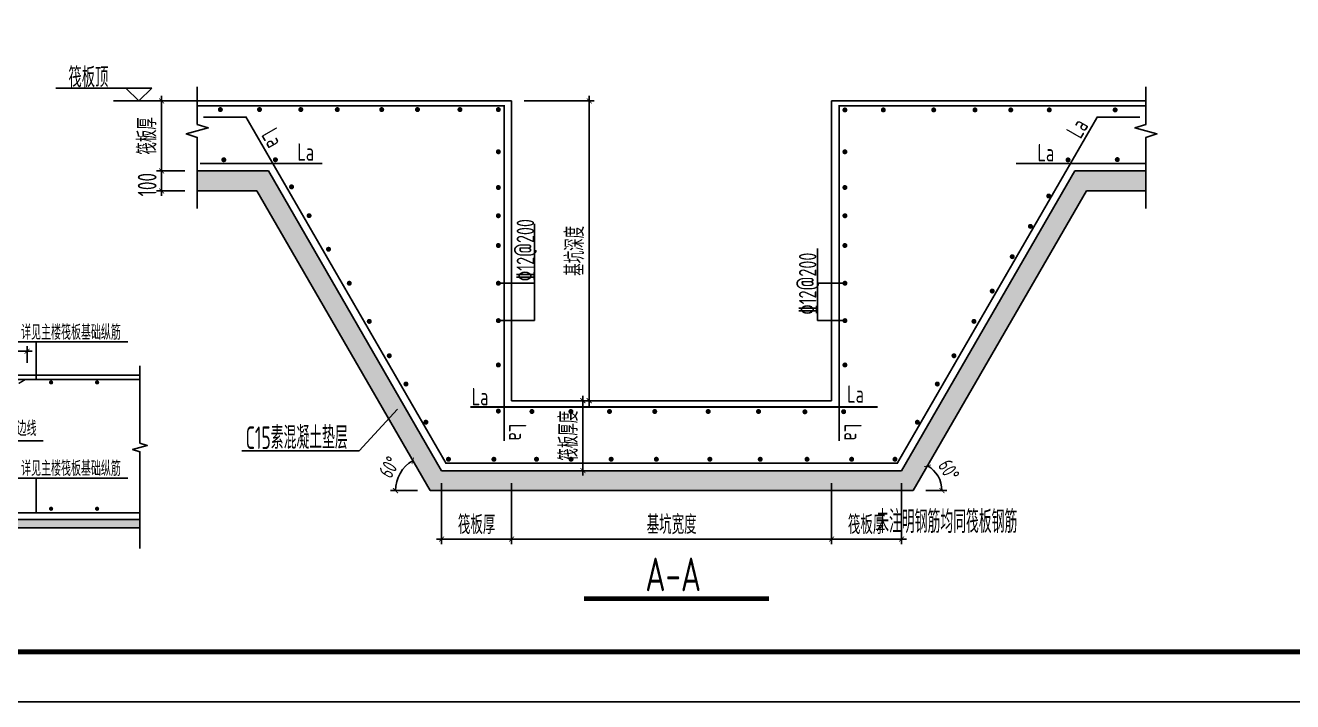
# Model space of a CAD drawing. Extents: x -668857 to 185752, y -270966 to 286822.
# Drawn here: x -410827 to -385481, y 166782 to 180320 of the extents above; entities that cross this region are included whole.
import ezdxf
from ezdxf.enums import TextEntityAlignment as Align

# ---------------------------------------------------------------- set-up
doc = ezdxf.new("R2010")
doc.units = 0
doc.header["$LTSCALE"] = 1000
doc.linetypes.add('DASH', pattern=[0.35, 0.25, -0.1])
doc.layers.get('0').update_dxf_attribs({"linetype": 'CONTINUOUS'})
doc.layers.get('DEFPOINTS').update_dxf_attribs({"linetype": 'CONTINUOUS'})
for name, color, linetype in [('-TK', 7, 'CONTINUOUS'), ('0p-标字', 7, 'CONTINUOUS'), ('0p-标注', 43, 'CONTINUOUS'), ('COLU', 7, 'CONTINUOUS'), ('COLU_DE_REIN', 1, 'CONTINUOUS'), ('DIM', 2, 'CONTINUOUS'), ('DIM_ELEV', 3, 'CONTINUOUS'), ('DIM_SYMB', 3, 'CONTINUOUS'), ('FLOOR_UP_TEXT', 7, 'CONTINUOUS'), ('G', 1, 'CONTINUOUS'), ('PUB-TEXT', 3, 'CONTINUOUS'), ('PUB_TEXT', 2, 'CONTINUOUS'), ('REIN', 6, 'CONTINUOUS'), ('S-C承台编号', 6, 'CONTINUOUS'), ('S_DETL', 7, 'CONTINUOUS'), ('Sw_DT_DIM050', 7, 'CONTINUOUS'), ('Sw_DT_line_1', 8, 'CONTINUOUS'), ('Sw_Dt_TXT', 7, 'CONTINUOUS'), ('TEXT', 2, 'CONTINUOUS'), ('THIN', 7, 'CONTINUOUS'), ('WALL', 5, 'CONTINUOUS'), ('结-详图-填充', 8, 'CONTINUOUS'), ('说明文字', 7, 'CONTINUOUS')]:
    doc.layers.add(name, color=color, linetype=linetype)
doc.layers.add('筏板基础', color=7, linetype='CONTINUOUS', lineweight=18)
doc.styles.add('hszt', font='TXT.shx', dxfattribs={"width": 0.7, "bigfont": 'HzTXT.shx'})
doc.styles.add('TSSD_DIMENSION', font='Tssdeng.shx', dxfattribs={"width": 0.7, "bigfont": 'tssdchn.shx'})
doc.styles.add('TSSD_Norm', font='Tssdeng.shx', dxfattribs={"bigfont": 'tssdchn.shx'})
doc.styles.add('TSSD_REIN', font='tssdeng.shx', dxfattribs={"width": 0.7, "height": 300, "bigfont": 'tssdchn.shx'})
doc.dimstyles.new('DIM100', dxfattribs={"dimtxt": 250, "dimasz": 100, "dimexe": 150, "dimexo": 150, "dimgap": 0, "dimtad": 0, "dimdec": 0, "dimzin": 0, "dimdsep": 46, "dimtxsty": 'hszt', "dimblk": 'ARCHTICK', "dimcen": 0.09, "dimclrt": 7, "dimazin": 0, "dimtfac": 1, "dimtdec": 0, "dimtix": 1, "dimtmove": 2, "dimatfit": 3, "dimfxl": 1, "dimtvp": 1, "dimtolj": 1, "dimtzin": 0, "dimarcsym": 0})
doc.dimstyles.new('TSSD_100_100', dxfattribs={"dimtxt": 300, "dimasz": 100, "dimexe": 100, "dimexo": 250, "dimgap": 100, "dimtad": 1, "dimdec": 0, "dimzin": 0, "dimdsep": 46, "dimtxsty": 'TSSD_DIMENSION', "dimblk": 'ARCHTICK', "dimcen": 0, "dimdle": 100, "dimclrt": 7, "dimadec": 0, "dimazin": 0, "dimtfac": 1, "dimtdec": 0, "dimtix": 1, "dimtmove": 2, "dimatfit": 3, "dimldrblk": 'ARCHTICK', "dimfxl": 1, "dimtolj": 1, "dimtzin": 0, "dimarcsym": 0})
doc.dimstyles.new('TSSD_25_100', dxfattribs={"dimtxt": 300, "dimasz": 100, "dimexe": 100, "dimexo": 250, "dimgap": 100, "dimtad": 1, "dimdec": 0, "dimlfac": 0.25, "dimzin": 0, "dimdsep": 46, "dimtxsty": 'TSSD_DIMENSION', "dimblk": 'ARCHTICK', "dimcen": 0, "dimdle": 100, "dimclrt": 7, "dimadec": 0, "dimazin": 0, "dimtfac": 1, "dimtdec": 0, "dimtix": 1, "dimtmove": 2, "dimatfit": 3, "dimldrblk": 'ARCHTICK', "dimfxl": 1, "dimtolj": 1, "dimtzin": 0, "dimarcsym": 0})

# ---------------------------------------------------------------- blocks, each defined once
blk = doc.blocks.new('_ArchTick')
at = {"color": 0, "linetype": 'ByBlock', "const_width": 0.15}
blk.add_lwpolyline([(-0.5, -0.5), (0.5, 0.5)], dxfattribs=at)
blk = doc.blocks.new('*D300')
at = {"layer": '0p-标注', "color": 0, "lineweight": -2, "transparency": 16777216}
blk.add_arc((-419238, 171175), 824, 120, 180, dxfattribs=at)
at = {"layer": 'DEFPOINTS', "color": 0, "transparency": 16777216}
for p in [(-419816, 172175), (-419870, 171705), (-420612, 171175), (-419238, 171175), (-419238, 171175)]:
    blk.add_point(p, dxfattribs=at)
at = {"layer": '0p-标注', "color": 0, "lineweight": -2, "transparency": 16777216, "xscale": 125, "yscale": 125, "zscale": 125}
for p, rotation in [((-419650, 171889), 29.99999999994928), ((-420062, 171175), 270.0000000000002)]:
    blk.add_blockref('_ArchTick', p, dxfattribs=dict(at, rotation=rotation))
at = {"layer": '0p-标注', "color": 7, "transparency": 16777216, "insert": (-420223, 171743), "char_height": 312.5, "attachment_point": 5, "rotation": 60, "style": 'hszt'}
blk.add_mtext('\\A1;60°', dxfattribs=at)
blk = doc.blocks.new('*D301')
at = {"layer": 'DEFPOINTS', "color": 0, "transparency": 16777216}
for p in [(-414427, 173653), (-414427, 173121), (-412870, 173175)]:
    blk.add_point(p, dxfattribs=at)
at = {"layer": 'DIM', "color": 0, "lineweight": -2, "transparency": 16777216}
for p, q in [((-412770, 173653), (-414527, 173653)), ((-414427, 173371), (-414427, 173753)), ((-412870, 173425), (-412870, 173753))]:
    blk.add_line(p, q, dxfattribs=at)
at = {"layer": 'DIM', "color": 0, "lineweight": -2, "transparency": 16777216, "xscale": 100, "yscale": 100, "zscale": 100, "rotation": 180}
blk.add_blockref('_ArchTick', (-414427, 173653), dxfattribs=at)
at = {"layer": 'DIM', "color": 0, "lineweight": -2, "transparency": 16777216, "xscale": 100, "yscale": 100, "zscale": 100}
blk.add_blockref('_ArchTick', (-412870, 173653), dxfattribs=at)
at = {"layer": 'DIM', "color": 7, "transparency": 16777216, "insert": (-413649, 173928), "char_height": 350, "attachment_point": 5, "style": 'TSSD_DIMENSION'}
blk.add_mtext('\\A1;La', dxfattribs=at)
blk = doc.blocks.new('*D302')
at = {"layer": 'DEFPOINTS', "color": 0, "transparency": 16777216}
for p in [(-417684, 173653), (-417684, 173121), (-416126, 173175)]:
    blk.add_point(p, dxfattribs=at)
at = {"layer": 'DIM', "color": 0, "lineweight": -2, "transparency": 16777216}
for p, q in [((-416026, 173653), (-417784, 173653)), ((-417684, 173371), (-417684, 173753)), ((-416126, 173425), (-416126, 173753))]:
    blk.add_line(p, q, dxfattribs=at)
at = {"layer": 'DIM', "color": 0, "lineweight": -2, "transparency": 16777216, "xscale": 100, "yscale": 100, "zscale": 100, "rotation": 180}
blk.add_blockref('_ArchTick', (-417684, 173653), dxfattribs=at)
at = {"layer": 'DIM', "color": 0, "lineweight": -2, "transparency": 16777216, "xscale": 100, "yscale": 100, "zscale": 100}
blk.add_blockref('_ArchTick', (-416126, 173653), dxfattribs=at)
at = {"layer": 'DIM', "color": 7, "transparency": 16777216, "insert": (-416905, 173928), "char_height": 350, "attachment_point": 5, "style": 'TSSD_DIMENSION'}
blk.add_mtext('\\A1;La', dxfattribs=at)
blk = doc.blocks.new('*D515')
at = {"layer": 'DEFPOINTS', "color": 0, "transparency": 16777216}
for p in [(-407388, 178806), (-408104, 177406), (-407388, 177406)]:
    blk.add_point(p, dxfattribs=at)
at = {"layer": 'DIM', "color": 0, "lineweight": -2, "transparency": 16777216}
for p, q in [((-407638, 178806), (-408204, 178806)), ((-408104, 178906), (-408104, 177306)), ((-407638, 177406), (-408204, 177406))]:
    blk.add_line(p, q, dxfattribs=at)
at = {"layer": 'DIM', "color": 0, "lineweight": -2, "transparency": 16777216, "xscale": 100, "yscale": 100, "zscale": 100}
for p, rotation in [((-408104, 178806), 90), ((-408104, 177406), 270)]:
    blk.add_blockref('_ArchTick', p, dxfattribs=dict(at, rotation=rotation))
at = {"layer": 'DIM', "color": 7, "transparency": 16777216, "insert": (-408391, 178106), "char_height": 375, "attachment_point": 5, "rotation": 90, "style": 'TSSD_DIMENSION'}
blk.add_mtext('\\A1;筏板厚', dxfattribs=at)
blk = doc.blocks.new('*D516')
at = {"layer": 'DEFPOINTS', "color": 0, "transparency": 16777216}
for p in [(-407388, 177406), (-408104, 177006), (-407388, 177006)]:
    blk.add_point(p, dxfattribs=at)
at = {"layer": 'DIM', "color": 0, "lineweight": -2, "transparency": 16777216}
for p, q in [((-408104, 177506), (-408104, 176906)), ((-407638, 177406), (-408204, 177406)), ((-407638, 177006), (-408204, 177006))]:
    blk.add_line(p, q, dxfattribs=at)
at = {"layer": 'DIM', "color": 0, "lineweight": -2, "transparency": 16777216, "xscale": 100, "yscale": 100, "zscale": 100}
for p, rotation in [((-408104, 177406), 90), ((-408104, 177006), 270)]:
    blk.add_blockref('_ArchTick', p, dxfattribs=dict(at, rotation=rotation))
at = {"layer": 'DIM', "color": 7, "transparency": 16777216, "insert": (-408391, 177131), "char_height": 375, "attachment_point": 5, "rotation": 90, "style": 'TSSD_DIMENSION'}
blk.add_mtext('\\A1;100', dxfattribs=at)
blk = doc.blocks.new('*D517')
at = {"layer": 'DEFPOINTS', "color": 0, "transparency": 16777216}
for p in [(-399676, 172806), (-399609, 172806), (-399486, 171406)]:
    blk.add_point(p, dxfattribs=at)
at = {"layer": 'DIM', "color": 0, "lineweight": -2, "transparency": 16777216}
for p, q in [((-399676, 171306), (-399676, 172906)), ((-399859, 172806), (-399776, 172806)), ((-399736, 171406), (-399776, 171406))]:
    blk.add_line(p, q, dxfattribs=at)
at = {"layer": 'DIM', "color": 0, "lineweight": -2, "transparency": 16777216, "xscale": 100, "yscale": 100, "zscale": 100}
for p, rotation in [((-399676, 172806), 90), ((-399676, 171406), 270)]:
    blk.add_blockref('_ArchTick', p, dxfattribs=dict(at, rotation=rotation))
at = {"layer": 'DIM', "color": 7, "transparency": 16777216, "insert": (-399963, 172106), "char_height": 375, "attachment_point": 5, "rotation": 90, "style": 'TSSD_DIMENSION'}
blk.add_mtext('\\A1;筏板厚度', dxfattribs=at)
blk = doc.blocks.new('*D518')
at = {"layer": 'DEFPOINTS', "color": 0, "transparency": 16777216}
for p in [(-394701, 171406), (-393301, 171406), (-393301, 170036)]:
    blk.add_point(p, dxfattribs=at)
at = {"layer": 'DIM', "color": 0, "lineweight": -2, "transparency": 16777216}
for p, q in [((-394701, 171156), (-394701, 169936)), ((-393301, 171156), (-393301, 169936)), ((-394801, 170036), (-393201, 170036))]:
    blk.add_line(p, q, dxfattribs=at)
at = {"layer": 'DIM', "color": 0, "lineweight": -2, "transparency": 16777216, "xscale": 100, "yscale": 100, "zscale": 100, "rotation": 180}
blk.add_blockref('_ArchTick', (-394701, 170036), dxfattribs=at)
at = {"layer": 'DIM', "color": 0, "lineweight": -2, "transparency": 16777216, "xscale": 100, "yscale": 100, "zscale": 100}
blk.add_blockref('_ArchTick', (-393301, 170036), dxfattribs=at)
at = {"layer": 'DIM', "color": 7, "transparency": 16777216, "insert": (-394001, 170323), "char_height": 375, "attachment_point": 5, "style": 'TSSD_DIMENSION'}
blk.add_mtext('\\A1;筏板厚', dxfattribs=at)
blk = doc.blocks.new('*D519')
at = {"layer": 'DEFPOINTS', "color": 0, "transparency": 16777216}
for p in [(-402501, 171406), (-401101, 171406), (-401101, 170036)]:
    blk.add_point(p, dxfattribs=at)
at = {"layer": 'DIM', "color": 0, "lineweight": -2, "transparency": 16777216}
for p, q in [((-402501, 171156), (-402501, 169936)), ((-401101, 171156), (-401101, 169936)), ((-402601, 170036), (-401001, 170036))]:
    blk.add_line(p, q, dxfattribs=at)
at = {"layer": 'DIM', "color": 0, "lineweight": -2, "transparency": 16777216, "xscale": 100, "yscale": 100, "zscale": 100, "rotation": 180}
blk.add_blockref('_ArchTick', (-402501, 170036), dxfattribs=at)
at = {"layer": 'DIM', "color": 0, "lineweight": -2, "transparency": 16777216, "xscale": 100, "yscale": 100, "zscale": 100}
blk.add_blockref('_ArchTick', (-401101, 170036), dxfattribs=at)
at = {"layer": 'DIM', "color": 7, "transparency": 16777216, "insert": (-401801, 170323), "char_height": 375, "attachment_point": 5, "style": 'TSSD_DIMENSION'}
blk.add_mtext('\\A1;筏板厚', dxfattribs=at)
blk = doc.blocks.new('*D520')
at = {"layer": 'DEFPOINTS', "color": 0, "transparency": 16777216}
for p in [(-401101, 171406), (-394701, 171406), (-394701, 170036)]:
    blk.add_point(p, dxfattribs=at)
at = {"layer": 'DIM', "color": 0, "lineweight": -2, "transparency": 16777216}
for p, q in [((-401101, 171156), (-401101, 169936)), ((-394701, 171156), (-394701, 169936)), ((-401201, 170036), (-394601, 170036))]:
    blk.add_line(p, q, dxfattribs=at)
at = {"layer": 'DIM', "color": 0, "lineweight": -2, "transparency": 16777216, "xscale": 100, "yscale": 100, "zscale": 100, "rotation": 180}
blk.add_blockref('_ArchTick', (-401101, 170036), dxfattribs=at)
at = {"layer": 'DIM', "color": 0, "lineweight": -2, "transparency": 16777216, "xscale": 100, "yscale": 100, "zscale": 100}
blk.add_blockref('_ArchTick', (-394701, 170036), dxfattribs=at)
at = {"layer": 'DIM', "color": 7, "transparency": 16777216, "insert": (-397901, 170323), "char_height": 375, "attachment_point": 5, "style": 'TSSD_DIMENSION'}
blk.add_mtext('\\A1;基坑宽度', dxfattribs=at)
blk = doc.blocks.new('*D512')
at = {"layer": 'DEFPOINTS', "color": 0, "transparency": 16777216}
for p in [(-401101, 178806), (-401101, 172806), (-399550, 172806)]:
    blk.add_point(p, dxfattribs=at)
at = {"layer": 'DIM', "color": 0, "lineweight": -2, "transparency": 16777216}
for p, q in [((-400851, 178806), (-399450, 178806)), ((-399550, 178906), (-399550, 172706)), ((-400851, 172806), (-399450, 172806))]:
    blk.add_line(p, q, dxfattribs=at)
at = {"layer": 'DIM', "color": 0, "lineweight": -2, "transparency": 16777216, "xscale": 100, "yscale": 100, "zscale": 100}
for p, rotation in [((-399550, 178806), 90), ((-399550, 172806), 270)]:
    blk.add_blockref('_ArchTick', p, dxfattribs=dict(at, rotation=rotation))
at = {"layer": 'DIM', "color": 7, "transparency": 16777216, "insert": (-399838, 175806), "char_height": 375, "attachment_point": 5, "rotation": 90, "style": 'TSSD_DIMENSION'}
blk.add_mtext('\\A1;基坑深度', dxfattribs=at)
blk = doc.blocks.new('*D513')
at = {"layer": 'DEFPOINTS', "color": 0, "transparency": 16777216}
for p in [(-405042, 175006), (-403262, 171451), (-402732, 171006), (-402732, 171006), (-393070, 171006)]:
    blk.add_point(p, dxfattribs=at)
at = {"layer": '筏板基础', "color": 0, "lineweight": -2, "transparency": 16777216}
blk.add_line((-402982, 171006), (-403524, 171006), dxfattribs=at)
blk.add_arc((-402732, 171006), 692, 120, 180, dxfattribs=at)
at = {"layer": '筏板基础', "color": 0, "lineweight": -2, "transparency": 16777216, "xscale": 100, "yscale": 100, "zscale": 100}
for p, rotation in [((-403078, 171605), 30.00000000001188), ((-403424, 171006), 270.0000000000013)]:
    blk.add_blockref('_ArchTick', p, dxfattribs=dict(at, rotation=rotation))
at = {"layer": '筏板基础', "color": 7, "lineweight": 35, "transparency": 16777216, "insert": (-403548, 171477), "char_height": 300, "attachment_point": 5, "rotation": 60, "style": 'TSSD_DIMENSION'}
blk.add_mtext('\\A1;60°', dxfattribs=at)
blk = doc.blocks.new('*D514')
at = {"layer": 'DEFPOINTS', "color": 0, "transparency": 16777216}
for p in [(-390761, 175006), (-392531, 171202), (-402732, 171006), (-393070, 171006), (-393070, 171006)]:
    blk.add_point(p, dxfattribs=at)
at = {"layer": '筏板基础', "color": 0, "lineweight": -2, "transparency": 16777216}
blk.add_line((-392820, 171006), (-392396, 171006), dxfattribs=at)
blk.add_arc((-393070, 171006), 574, 0, 60, dxfattribs=at)
at = {"layer": '筏板基础', "color": 0, "lineweight": -2, "transparency": 16777216, "xscale": 100, "yscale": 100, "zscale": 100}
for p, rotation in [((-392783, 171503), 149.9999999999881), ((-392496, 171006), 270.0000000000015)]:
    blk.add_blockref('_ArchTick', p, dxfattribs=dict(at, rotation=rotation))
at = {"layer": '筏板基础', "color": 7, "lineweight": 35, "transparency": 16777216, "insert": (-392357, 171418), "char_height": 300, "attachment_point": 5, "rotation": 300, "style": 'TSSD_DIMENSION'}
blk.add_mtext('\\A1;60°', dxfattribs=at)
blk = doc.blocks.new('A1')
blk.add_lwpolyline([(0, 59400), (0, 0), (84100, 0), (84100, 59400)], close=True)
at = {"const_width": 100}
blk.add_lwpolyline([(2500, 58400), (2500, 1000), (83100, 1000), (83100, 58400)], close=True, dxfattribs=at)
blk = doc.blocks.new('20210803.19575518')
at = {"layer": '结-详图-填充'}
h = blk.add_hatch(dxfattribs=at)
h.set_pattern_fill('AR-CONC', color=256, scale=36, style=0)
h.set_pattern_definition([(50, (-2207549, -769221), (6558.648, -573.807), [685.8, -7543.8]), (355, (-2207549, -769221), (-1268.742, 6878.04), [548.64, -6035.04]), (100.451, (-2207002.6, -769268.6), (5289.93, 6304.2), [582.84, -6411.24]), (46.1842, (-2207549, -767392), (9758.845, -1513.524), [1028.7, -11315.7]), (96.6356, (-2206736, -767518), (8546.55, 8907.32), [874.26, -9616.86]), (351.184, (-2207549, -767392), (8546.566, 8907.304), [822.96, -9052.56]), (21, (-2206634.7, -767849), (5458.136, -3681.559), [685.8, -7543.8]), (326, (-2206635, -767849), (2224.873, 6630.767), [548.64, -6035.04]), (71.4514, (-2206180, -768156), (7682.994, 2949.223), [582.84, -6411.24]), (37.5, (-2207549.1, -769220.8), (111.1897, 3043.9814), [0, -5961.888, 0, -6126.48, 0, -6057.9]), (7.5, (-2207549, -769220.8), (2405.508, 3606.501), [0, -3493.008, 0, -5824.728, 0, -2308.86]), (327.5, (-2209588.2, -769220.8), (4881.2614, -206.2348), [0, -2286, 0, -7132.32, 0, -9464.04]), (317.5, (-2210502.6, -769221), (5332.65, 915.354), [0, -2971.8, 0, -4736.592, 0, -6720.84])])
h.paths.add_polyline_path([(-844517.5, -168470.8), (-849130.9, -168470.8), (-850029.7, -167579.6), (-853141.8, -167579.6), (-853719.1, -166579.6), (-856099.4, -166579.6), (-856099.4, -166746.3), (-853815.3, -166746.3), (-853238, -167746.3), (-850098.3, -167746.3), (-849199.6, -168637.4), (-844517.5, -168637.4)])
h = blk.add_hatch(dxfattribs=at)
h.set_pattern_fill('AR-CONC', color=256)
h.set_pattern_definition([(50, (-2207549.12, -769220.82), (182.184669, -15.939086), [19.05, -209.55]), (355, (-2207549.12, -769220.82), (-35.242826, 191.056643), [15.24, -167.64]), (100.451, (-2207533.94, -769222.14), (146.942502, 175.116688), [16.19, -178.09]), (46.1842, (-2207549.12, -769170.02), (271.07904, -42.042328), [28.575, -314.325]), (96.6356, (-2207526.53, -769173.52), (237.404234, 247.425556), [24.285, -267.135]), (351.184, (-2207549.12, -769170.02), (237.404606, 247.42512), [22.86, -251.46]), (21, (-2207523.72, -769182.72), (151.61488, -102.265519), [19.05, -209.55]), (326, (-2207523.72, -769182.72), (61.802028, 184.187966), [15.24, -167.64]), (71.4514, (-2207511.08, -769191.24), (213.41649, 81.922858), [16.19, -178.09]), (37.5, (-2207549.12, -769220.816), (3.0886033, 84.555039), [0, -165.608, 0, -170.18, 0, -168.275]), (7.5, (-2207549.12, -769220.82), (66.8196625, 100.180575), [0, -97.028, 0, -161.798, 0, -64.135]), (327.5, (-2207605.76, -769220.816), (135.5905952, -5.728744), [0, -63.5, 0, -198.12, 0, -262.89]), (317.5, (-2207631.16, -769220.82), (148.129181, 25.426491), [0, -82.55, 0, -131.572, 0, -186.69])])
h.paths.add_polyline_path([(-850029.7, -167579.6), (-853141.8, -167579.6), (-853719.1, -166579.6), (-856099.4, -166579.6), (-856099.4, -166746.3), (-853815.3, -166746.3), (-853238, -167746.3), (-850098.3, -167746.3), (-849199.6, -168637.4), (-844517.5, -168637.4), (-844517.5, -168470.8), (-849130.9, -168470.8)])
at = {"ltscale": 0.333333}
for p, q in [((-844762.2, -164912.8), (-847262.2, -164912.8)), ((-847262.2, -164912.8), (-847262.2, -165724.6)), ((-846593.8, -164912.8), (-846593.8, -165663)), ((-847262.2, -167638.6), (-847262.2, -168253.6)), ((-846593.8, -167638.6), (-846593.8, -168337.4))]:
    blk.add_line(p, q, dxfattribs=at)
at = {"layer": '0p-标字', "color": 3}
for p, q in [((-850975.1, -165579.6), (-850975.1, -164188.3)), ((-849641.8, -165579.6), (-849641.8, -164188.3)), ((-854910.5, -165329.6), (-856020.9, -165329.6)), ((-855160.5, -165579.6), (-855410.5, -165329.6)), ((-855160.5, -165579.6), (-854910.5, -165329.6))]:
    blk.add_line(p, q, dxfattribs=at)
for points in [[(-849147.8, -164188.3), (-850215.7, -164188.3), (-850256.6, -164352), (-850338.5, -164024.5), (-850379.4, -164188.3), (-851439.6, -164188.3)], [(-856099.4, -164964.4), (-856099.4, -165924), (-855935.6, -165964.9), (-856263.1, -166046.8), (-856099.4, -166087.7), (-856099.4, -167101.4)], [(-844517.5, -169050.9), (-844517.5, -167111.9), (-844664.1, -167065.2), (-844370.8, -166985.2), (-844517.5, -166938.5), (-844517.5, -165393)]]:
    blk.add_lwpolyline(points, dxfattribs=at)
at = {"layer": 'COLU_DE_REIN', "const_width": 33.3}
for points in [[(-856099.4, -165663), (-844517.5, -165663)], [(-854794.9, -165870.4), (-854032.4, -165870.4), (-853093.7, -167496.3), (-850308.4, -167496.3)], [(-852214.2, -166496.3), (-856099.4, -166496.3)], [(-851007.4, -166422.4), (-849076, -168337.4), (-844517.5, -168337.4)], [(-848416.3, -167496.3), (-850308.4, -167496.3)]]:
    blk.add_lwpolyline(points, dxfattribs=at)
at = {"layer": 'DIM'}
for p, q in [((-854794.9, -165472.5), (-854794.9, -164918.9)), ((-854794.9, -165043.9), (-854919.9, -165043.9)), ((-854794.9, -165043.9), (-853894.3, -165043.9)), ((-854081.6, -165043.9), (-853956.6, -165043.9)), ((-853533.4, -165252.2), (-853029.1, -166125.7)), ((-853400.4, -166340), (-852920.9, -166063.2)), ((-853029.1, -166125.7), (-852966.6, -166234))]:
    blk.add_line(p, q, dxfattribs=at)
blk.add_arc((-853894.3, -165460.5), 416.7, 30, 90, dxfattribs=at)
at = {"layer": 'G', "color": 1, "linetype": 'Continuous', "const_width": 30}
for points in [[(-851596.4, -165650.2), (-851491.9, -165767.3)], [(-849247.4, -165663), (-846803.3, -165663), (-846942.2, -165746.3)]]:
    blk.add_lwpolyline(points, dxfattribs=at)
at = {"layer": 'PUB_TEXT'}
blk.add_line((-852494, -169986.3), (-847931.5, -169986.3), dxfattribs=at)
at = {"layer": 'PUB_TEXT', "const_width": 100}
blk.add_lwpolyline([(-852494, -169816.1), (-847931.5, -169816.1)], dxfattribs=at)
at = {"layer": 'REIN', "const_width": 41.7}
for points in [[(-855904.1, -165724.6, -1), (-855945.7, -165724.6, -1)], [(-855404.1, -165724.6, -1), (-855445.7, -165724.6, -1)], [(-854904.1, -165724.6, -1), (-854945.7, -165724.6, -1)], [(-854404, -165724.6, -1), (-854445.7, -165724.6, -1)], [(-853013.3, -165724.6, 1), (-853055, -165724.6, 1)], [(-852513.3, -165724.6, 1), (-852555, -165724.6, 1)], [(-852013.3, -165724.6, 1), (-852055, -165724.6, 1)], [(-851422.4, -165724.6, 1), (-851464.1, -165724.6, 1)], [(-850769.2, -165724.6, 1), (-850810.9, -165724.6, 1)], [(-849970.4, -165724.6, 1), (-850012.1, -165724.6, 1)], [(-849103.5, -165724.6, -1), (-849061.8, -165724.6, -1)], [(-848238.4, -165724.6, -1), (-848196.8, -165724.6, -1)], [(-847283.1, -165724.6, -1), (-847241.4, -165724.6, -1)], [(-846314.6, -165724.6, -1), (-846272.9, -165724.6, -1)], [(-845394.5, -165724.6, -1), (-845352.8, -165724.6, -1)], [(-855904.1, -166434.6, 1), (-855945.7, -166434.6, 1)], [(-855404.1, -166434.6, 1), (-855445.7, -166434.6, 1)], [(-854904.1, -166434.6, 1), (-854945.7, -166434.6, 1)], [(-854404, -166434.6, 1), (-854445.7, -166434.6, 1)], [(-853613.2, -166436.9, 1), (-853654.9, -166436.9, 1)], [(-853363.2, -166870, 1), (-853404.9, -166870, 1)], [(-853013.3, -167434.6, 1), (-853055, -167434.6, 1)], [(-852513.3, -167434.6, 1), (-852555, -167434.6, 1)], [(-852013.3, -167434.6, 1), (-852055, -167434.6, 1)], [(-851513.3, -167434.6, 1), (-851555, -167434.6, 1)], [(-851013.3, -167434.6, 1), (-851055, -167434.6, 1)], [(-850329.3, -167433.8, -1), (-850287.6, -167433.8, -1)], [(-848238.4, -168253.6, -1), (-848196.8, -168253.6, -1)], [(-847283.1, -168253.6, -1), (-847241.4, -168253.6, -1)], [(-846314.6, -168253.6, -1), (-846272.9, -168253.6, -1)], [(-845394.5, -168253.6, -1), (-845352.8, -168253.6, -1)]]:
    blk.add_lwpolyline(points, format="xyb", close=True, dxfattribs=at)
at = {"layer": 'S_DETL'}
for p, q in [((-856099.4, -165579.6), (-844517.5, -165579.6)), ((-848330.9, -165579.6), (-848330.9, -168470.8)), ((-856099.4, -166579.6), (-853719.1, -166579.6)), ((-856099.4, -166746.3), (-853815.3, -166746.3)), ((-853815.3, -166746.3), (-853238, -167746.3)), ((-853719.1, -166579.6), (-853141.8, -167579.6)), ((-853238, -167746.3), (-850098.3, -167746.3)), ((-853141.8, -167579.6), (-850029.7, -167579.6)), ((-850098.3, -167746.3), (-849199.6, -168637.4)), ((-850029.7, -167579.6), (-849130.9, -168470.8)), ((-849130.9, -168470.8), (-844517.5, -168470.8)), ((-849199.6, -168637.4), (-844517.5, -168637.4))]:
    blk.add_line(p, q, dxfattribs=at)
at = {"layer": 'Sw_DT_DIM050'}
blk.add_line((-853141.8, -167579.6), (-854515.4, -167579.6), dxfattribs=at)
at = {"layer": 'Sw_DT_line_1', "linetype": 'DASH'}
blk.add_line((-850975.1, -165579.6), (-852975.1, -167579.6), dxfattribs=at)
at = {"layer": 'Sw_Dt_TXT', "color": 2}
for p, q in [((-851760.8, -165112.5), (-852849, -165112.5)), ((-852034.2, -165703.8), (-852034.2, -165112.5)), ((-851760.8, -165663), (-851760.8, -165112.5)), ((-854945.7, -166434.6), (-854945.7, -167293.6)), ((-854609.6, -166496.3), (-854609.6, -167293.6)), ((-854609.6, -167293.6), (-855817.2, -167293.6)), ((-852034.2, -168391.8), (-852034.2, -167434.6)), ((-851755.7, -168391.8), (-851755.7, -167496.3)), ((-852986.9, -168391.8), (-851755.7, -168391.8))]:
    blk.add_line(p, q, dxfattribs=at)
at = {"layer": 'TEXT'}
blk.add_line((-848330.9, -166891.8), (-846449.9, -166891.8), dxfattribs=at)
at = {"layer": 'WALL', "color": 7}
blk.add_line((-844762.2, -167638.6), (-847262.2, -167638.6), dxfattribs=at)
at = {"layer": 'DIM', "xscale": 125.000625, "yscale": 125.000625, "zscale": 125.000625}
blk.add_blockref('_ArchTick', (-854794.9, -165043.9), dxfattribs=at)
at = {"layer": 'DIM', "xscale": 125.0006250004294, "yscale": 125.0006250004294, "zscale": 125.0006250004294, "rotation": 119.9999999919995}
blk.add_blockref('_ArchTick', (-853029.1, -166125.7), dxfattribs=at)
at = {"layer": 'DIM', "color": 7, "char_height": 375, "attachment_point": 5, "style": 'TSSD_DIMENSION'}
for insert in [(-854224.1, -164731.4), (-852779.3, -166239.9), (-849179.8, -167187.5)]:
    blk.add_mtext('\\A1;La', dxfattribs=dict(at, insert=insert))
at = {"layer": 'DIM', "color": 7, "insert": (-850348.3, -166698.7), "char_height": 375, "attachment_point": 5, "rotation": 309.31705, "style": 'TSSD_DIMENSION'}
blk.add_mtext('\\A1;La', dxfattribs=at)
at = {"layer": 'FLOOR_UP_TEXT', "style": 'TSSD_REIN', "width": 0.7}
blk.add_text('柱墩与主楼筏板重合处大样', height=540, rotation=0, dxfattribs=at).set_placement((-850244.7, -169423.8, 0), align=Align.MIDDLE_CENTER)
at = {"layer": 'TEXT', "style": 'TSSD_REIN', "width": 0.7}
for s, p in [('筏板基础纵筋', (-852794.1, -165017.9)), ('详见主楼筏板基础纵筋', (-846893.7, -164871.6)), ('主楼筏板基础边线', (-848180.1, -166796.6)), ('底板底筋', (-855934, -167241.6)), ('详见主楼筏板基础纵筋', (-846893.7, -167597.4)), ('柱墩底筋', (-852968.4, -168297.1))]:
    blk.add_text(s, height=300, dxfattribs=at).set_placement(p)
blk.add_text('底板面标高', height=300, dxfattribs=at).set_placement((-855087.4, -165287.9), align=Align.RIGHT)
at = {"layer": '0p-标注'}
dim = blk.add_angular_dim_2l(base=(-853773, -167050), line1=((-853141.8, -167579.6), (-853719.1, -166579.6)), line2=((-853141.8, -167579.6), (-854515.4, -167579.6)), text='60°', dimstyle='DIM100', override={"dimscale": 1.25, "dimlfac": 0.8, "dimadec": 0}, dxfattribs=at)
dim.commit()
dim.dimension.update_dxf_attribs({"geometry": '*D300', "text_midpoint": (-854126, -167011.4), "insert": (-433903.5, -338754.6)})
at = {"layer": 'DIM'}
for base, p1, p2, picture, middle in [((-851587.3, -165101.3), (-850029.7, -165579.6), (-851587.3, -165633.8), '*D302', (-850808.5, -164826.3)), ((-848330.9, -165101.3), (-846773.3, -165579.6), (-848330.9, -165633.8), '*D301', (-847552.1, -164826.3))]:
    dim = blk.add_linear_dim(base=base, p1=p1, p2=p2, text='La', dimstyle='TSSD_100_100', override={"dimtxt": 350}, dxfattribs=at)
    dim.commit()
    dim.dimension.update_dxf_attribs({"geometry": picture, "text_midpoint": middle, "insert": (-433903.5, -338754.6)})

msp = doc.modelspace()

# ---------------------------------------------------------------- hatches: boundary and pattern name
at = {"layer": 'COLU', "linetype": 'ByBlock'}
h = msp.add_hatch(dxfattribs=at)
h.set_pattern_fill('AR-CONC', color=252, scale=2, angle=270, style=0)
h.set_pattern_definition([(320, (-1638050.77, 1338638.1), (-31.87817, -364.36934), [38.1, -419.1]), (265, (-1638050.77, 1338638.1), (382.113286, 70.48565), [30.48, -335.28]), (10.451, (-1638053.42, 1338607.75), (350.233376, -293.885), [32.38, -356.18]), (316.1842, (-1637949.17, 1338638.1), (-84.08466, -542.15808), [57.15, -628.65]), (6.6356, (-1637956.2, 1338592.93), (494.85111, -474.80847), [48.57, -534.27]), (261.184, (-1637949.17, 1338638.1), (494.85024, -474.80921), [45.72, -502.92]), (291, (-1637974.57, 1338587.3), (-204.531037, -303.22976), [38.1, -419.1]), (236, (-1637974.57, 1338587.3), (368.37593, -123.60406), [30.48, -335.28]), (341.4514, (-1637991.6, 1338562.05), (163.845715, -426.83298), [32.38, -356.18]), (307.5, (-1638050.77, 1338638.11), (169.110078, -6.1772065), [0, -331.216, 0, -340.36, 0, -336.55]), (277.5, (-1638050.77, 1338638.11), (200.36115, -133.639325), [0, -194.056, 0, -323.596, 0, -128.27]), (237.5, (-1638050.77, 1338751.4), (-11.457488, -271.18119), [0, -127, 0, -396.24, 0, -525.78]), (227.5, (-1638050.77, 1338802.2), (50.852982, -296.258363), [0, -165.1, 0, -263.144, 0, -373.38])])
h.paths.add_polyline_path([(-393070.38, 171005.96), (-389606.27, 177005.96), (-388414.79, 177005.96), (-388414.79, 177405.96), (-389837.21, 177405.96), (-393301.32, 171405.96), (-402501.32, 171405.96), (-405965.42, 177405.96), (-407387.84, 177405.96), (-407387.84, 177005.96), (-406196.36, 177005.96), (-402732.26, 171005.96)])

# ---------------------------------------------------------------- linework, layer by layer
for p, q in [((-408559.13, 178805.96), (-401101.32, 178805.96)), ((-401101.32, 178805.96), (-401101.32, 172805.96)), ((-394701.32, 178805.96), (-388414.79, 178805.96)), ((-394701.32, 178805.96), (-394701.32, 172805.96)), ((-407387.84, 177405.96), (-405965.42, 177405.96)), ((-402501.32, 171405.96), (-405965.42, 177405.96)), ((-393301.32, 171405.96), (-389837.21, 177405.96)), ((-389837.21, 177405.96), (-388414.79, 177405.96)), ((-407387.84, 177005.96), (-406196.36, 177005.96)), ((-402732.26, 171005.96), (-406196.36, 177005.96)), ((-393070.38, 171005.96), (-389606.27, 177005.96)), ((-389606.27, 177005.96), (-388414.79, 177005.96)), ((-400642.91, 174409.1), (-400642.91, 176343.38)), ((-394984.72, 174409.1), (-394984.72, 175853.7)), ((-401367.07, 175157.38), (-400642.91, 175157.38)), ((-394435.56, 175157.38), (-394984.72, 175157.38)), ((-401367.07, 174409.1), (-400642.91, 174409.1)), ((-394435.56, 174409.1), (-394984.72, 174409.1)), ((-401101.32, 172805.96), (-394701.32, 172805.96)), ((-402501.32, 171405.96), (-393301.32, 171405.96)), ((-402732.26, 171005.96), (-393070.38, 171005.96))]:
    msp.add_line(p, q)
at = {"layer": 'DIM_ELEV'}
for p, q in [((-408299.93, 179065.16), (-410219.62, 179065.16)), ((-408559.13, 178805.96), (-408818.33, 179065.16)), ((-408559.13, 178805.96), (-408299.93, 179065.16)), ((-408103.53, 178805.96), (-409062.48, 178805.96))]:
    msp.add_line(p, q, dxfattribs=at)
at = {"layer": 'DIM_SYMB', "const_width": 94.23}
msp.add_lwpolyline([(-399653.42, 168844.72), (-395952.75, 168844.72)], dxfattribs=at)
at = {"layer": 'REIN', "color": 4, "const_width": 35}
for points in [[(-407387.84, 178709.54), (-401251.32, 178709.54), (-401251.32, 172002.42)], [(-388414.79, 178709.54), (-394551.32, 178709.54), (-394551.32, 172002.42)], [(-397101.32, 171555.96), (-402414.71, 171555.96), (-406412.3, 178479.98), (-407267.96, 178479.98)], [(-397101.32, 171555.96), (-393387.92, 171555.96), (-389390.33, 178479.98), (-388534.68, 178479.98)], [(-407337, 177555.96), (-404884.55, 177555.96)], [(-388414.79, 177555.96), (-391012.35, 177555.96)], [(-401930.25, 172680.17), (-393782.96, 172680.17)]]:
    msp.add_lwpolyline(points, dxfattribs=at)
at = {"layer": 'REIN', "color": 4, "const_width": 50}
for points in [[(-406951.6, 178633.51, 1), (-406901.6, 178633.51, 1)], [(-406168.89, 178633.51, 1), (-406118.89, 178633.51, 1)], [(-405342.56, 178633.51, 1), (-405292.56, 178633.51, 1)], [(-404612.76, 178633.51, 1), (-404562.76, 178633.51, 1)], [(-403725.02, 178633.51, 1), (-403675.02, 178633.51, 1)], [(-403009.44, 178633.51, 1), (-402959.44, 178633.51, 1)], [(-402160.4, 178633.51, 1), (-402110.4, 178633.51, 1)], [(-401392.07, 178633.51, 1), (-401342.07, 178633.51, 1)], [(-394410.56, 178626.23, -1), (-394460.56, 178626.23, -1)], [(-393642.23, 178626.23, -1), (-393692.23, 178626.23, -1)], [(-392635.25, 178626.23, -1), (-392685.25, 178626.23, -1)], [(-391808.92, 178626.23, -1), (-391858.92, 178626.23, -1)], [(-391093.34, 178626.23, -1), (-391143.34, 178626.23, -1)], [(-390322.87, 178626.23, -1), (-390372.87, 178626.23, -1)], [(-389006.13, 178626.23, -1), (-389056.13, 178626.23, -1)], [(-406883.15, 177628.91, 1), (-406833.15, 177628.91, 1)], [(-405850.75, 177628.91, 1), (-405800.75, 177628.91, 1)], [(-401392.07, 177788.07, 1), (-401342.07, 177788.07, 1)], [(-394410.56, 177788.07, -1), (-394460.56, 177788.07, -1)], [(-388962.65, 177632.45, -1), (-389012.65, 177632.45, -1)], [(-389947.69, 177626, -1), (-389997.69, 177626, -1)], [(-405527.45, 177086.49, 1), (-405477.45, 177086.49, 1)], [(-401392.07, 177073.67, 1), (-401342.07, 177073.67, 1)], [(-394410.56, 177073.67, -1), (-394460.56, 177073.67, -1)], [(-390334.72, 176903.63, -1), (-390384.72, 176903.63, -1)], [(-405177, 176509.89, 1), (-405127, 176509.89, 1)], [(-401392.07, 176508.12, 1), (-401342.07, 176508.12, 1)], [(-394410.56, 176508.12, -1), (-394460.56, 176508.12, -1)], [(-390699.56, 176296.38, -1), (-390749.56, 176296.38, -1)], [(-401392.07, 175912.79, 1), (-401342.07, 175912.79, 1)], [(-394410.56, 175912.79, -1), (-394460.56, 175912.79, -1)], [(-404788.22, 175837.28, 1), (-404738.22, 175837.28, 1)], [(-391064.41, 175689.13, -1), (-391114.41, 175689.13, -1)], [(-404372.76, 175158.27, 1), (-404322.76, 175158.27, 1)], [(-401392.07, 175157.38, 1), (-401342.07, 175157.38, 1)], [(-394410.56, 175157.38, -1), (-394460.56, 175157.38, -1)], [(-391464.51, 175001.3, -1), (-391514.51, 175001.3, -1)], [(-403973.28, 174394.05, 1), (-403923.28, 174394.05, 1)], [(-401392.07, 174409.1, 1), (-401342.07, 174409.1, 1)], [(-394410.56, 174409.1, -1), (-394460.56, 174409.1, -1)], [(-391829.35, 174394.05, -1), (-391879.35, 174394.05, -1)], [(-403573.18, 173706.21, 1), (-403523.18, 173706.21, 1)], [(-392229.45, 173706.21, -1), (-392279.45, 173706.21, -1)], [(-401392.07, 173521.29, 1), (-401342.07, 173521.29, 1)], [(-394410.56, 173521.29, -1), (-394460.56, 173521.29, -1)], [(-403239.89, 173140.41, 1), (-403189.89, 173140.41, 1)], [(-392562.74, 173140.41, -1), (-392612.74, 173140.41, -1)], [(-401392.07, 172598.09, 1), (-401342.07, 172598.09, 1)], [(-400719.53, 172590.33, 1), (-400669.53, 172590.33, 1)], [(-399940.65, 172590.33, 1), (-399890.65, 172590.33, 1)], [(-399168.75, 172590.33, 1), (-399118.75, 172590.33, 1)], [(-398264.87, 172590.33, 1), (-398214.87, 172590.33, 1)], [(-397194.49, 172590.33, 1), (-397144.49, 172590.33, 1)], [(-396187.55, 172590.33, 1), (-396137.55, 172590.33, 1)], [(-395210.56, 172584.46, -1), (-395260.56, 172584.46, -1)], [(-394436.24, 172586.73, -1), (-394486.24, 172586.73, -1)], [(-402840.41, 172376.19, 1), (-402790.41, 172376.19, 1)], [(-392962.22, 172376.19, -1), (-393012.22, 172376.19, -1)], [(-402389.72, 171634.25, 1), (-402339.72, 171634.25, 1)], [(-401431.07, 171634.25, -1), (-401481.07, 171634.25, -1)], [(-400628.71, 171634.25, 1), (-400578.71, 171634.25, 1)], [(-399887.83, 171634.25, -1), (-399937.83, 171634.25, -1)], [(-399135.74, 171634.25, 1), (-399085.74, 171634.25, 1)], [(-398231.87, 171634.25, 1), (-398181.87, 171634.25, 1)], [(-397161.49, 171634.25, 1), (-397111.49, 171634.25, 1)], [(-396154.54, 171634.25, 1), (-396104.54, 171634.25, 1)], [(-395168.54, 171634.25, -1), (-395218.54, 171634.25, -1)], [(-394276.34, 171634.25, -1), (-394326.34, 171634.25, -1)], [(-393409.09, 171634.25, -1), (-393459.09, 171634.25, -1)]]:
    msp.add_lwpolyline(points, format="xyb", close=True, dxfattribs=at)
at = {"layer": 'THIN'}
for points in [[(-407387.84, 176650.59), (-407387.84, 178075.96), (-407607.84, 178145.96), (-407167.84, 178265.96), (-407387.84, 178335.96), (-407387.84, 179085.96)], [(-388414.79, 176650.59), (-388414.79, 178075.96), (-388194.79, 178145.96), (-388634.79, 178265.96), (-388414.79, 178335.96), (-388414.79, 179085.96)]]:
    msp.add_lwpolyline(points, dxfattribs=at)
at = {"layer": '说明文字', "color": 0}
msp.add_lwpolyline([(-403386.33, 172636.69), (-404152.66, 171806.22), (-406494.25, 171806.22)], dxfattribs=at)

# ---------------------------------------------------------------- block references
at = {"layer": '-TK'}
msp.add_blockref('A1', (-443684.71, 166782.28), dxfattribs=at)
at = {"layer": 'S-C承台编号'}
msp.add_blockref('20210803.19575518', (435981.69, 338896.97), dxfattribs=at)

# ---------------------------------------------------------------- texts
at = {"layer": 'PUB-TEXT', "style": 'TSSD_REIN', "width": 0.7}
msp.add_text('A-A', height=673.077, dxfattribs=at).set_placement((-398426.94, 168993.43))
at = {"layer": 'PUB_TEXT', "style": 'TSSD_REIN', "width": 0.7}
msp.add_text('筏板顶', height=400, dxfattribs=at).set_placement((-409964.47, 179079.49))
at = {"layer": 'PUB_TEXT', "color": 0, "style": 'TSSD_REIN', "width": 0.7}
for s, rotation, p in [('La', 300, (-406117.61, 178126.84)), ('La', 60, (-389720.59, 178029.47)), ('%%13212@200', 90, (-400650.95, 175198.33)), ('%%13212@200', 90, (-395005.05, 174526.05)), ('La', 270, (-401157.15, 172342.84)), ('La', 270, (-394450.58, 172342.84))]:
    msp.add_text(s, height=350, rotation=rotation, dxfattribs=at).set_placement(p)
for p in [(-405385.51, 177609.86), (-390583.46, 177595.53), (-394389.57, 172764.3), (-401899.38, 172713.84)]:
    msp.add_text('La', height=350, dxfattribs=at).set_placement(p)
at = {"layer": '说明文字', "color": 0, "style": 'TSSD_Norm', "width": 0.6}
for s, p in [('C15素混凝土垫层', (-406420.16, 171840.76)), ('未注明钢筋均同筏板钢筋', (-393809.42, 170159.48))]:
    msp.add_text(s, height=450, dxfattribs=at).set_placement(p)

# ---------------------------------------------------------------- dimensions: what is measured, and where the dimension line sits
at = {"layer": 'DIM'}
for base, p1, p2, text, picture, middle in [((-408103.53, 177405.96), (-407387.84, 178805.96), (-407387.84, 177405.96), '筏板厚', '*D515', (-408391.03, 178105.96)), ((-399550.38, 172805.96), (-401101.32, 178805.96), (-401101.32, 172805.96), '基坑深度', '*D512', (-399837.88, 175805.96)), ((-399675.96, 172805.96), (-399485.56, 171405.96), (-399609.15, 172805.96), '筏板厚度', '*D517', (-399963.46, 172105.96))]:
    dim = msp.add_linear_dim(base=base, p1=p1, p2=p2, angle=90, text=text, dimstyle='TSSD_25_100', override={"dimtxt": 375}, dxfattribs=at)
    dim.commit()
    dim.dimension.update_dxf_attribs({"geometry": picture, "text_midpoint": middle})
dim = msp.add_linear_dim(base=(-408103.53, 177005.96), p1=(-407387.84, 177405.96), p2=(-407387.84, 177005.96), angle=90, dimstyle='TSSD_25_100', override={"dimtxt": 375}, dxfattribs=at)
dim.commit()
dim.dimension.update_dxf_attribs({"geometry": '*D516', "text_midpoint": (-408391.03, 177131.12), "dimtype": 160})
for base, p1, p2, text, picture, middle in [((-401101.32, 170035.98), (-402501.32, 171405.96), (-401101.32, 171405.96), '筏板厚', '*D519', (-401801.32, 170323.48)), ((-394701.32, 170035.98), (-401101.32, 171405.96), (-394701.32, 171405.96), '基坑宽度', '*D520', (-397901.32, 170323.48)), ((-393301.32, 170035.98), (-394701.32, 171405.96), (-393301.32, 171405.96), '筏板厚', '*D518', (-394001.32, 170323.48))]:
    dim = msp.add_linear_dim(base=base, p1=p1, p2=p2, text=text, dimstyle='TSSD_25_100', override={"dimtxt": 375}, dxfattribs=at)
    dim.commit()
    dim.dimension.update_dxf_attribs({"geometry": picture, "text_midpoint": middle})
at = {"layer": '筏板基础', "color": 3, "lineweight": 35}
for base, line1, picture, middle in [((-403262.16, 171450.6), ((-402732.26, 171005.96), (-405041.66, 175005.96)), '*D513', (-403547.83, 171476.83)), ((-392530.76, 171202.36), ((-393070.38, 171005.96), (-390760.97, 175005.96)), '*D514', (-392356.56, 171418.08))]:
    dim = msp.add_angular_dim_2l(base=base, line1=line1, line2=((-402732.26, 171005.96), (-393070.38, 171005.96)), dimstyle='TSSD_100_100', dxfattribs=at)
    dim.commit()
    dim.dimension.update_dxf_attribs({"geometry": picture, "text_midpoint": middle})

doc.saveas('drawing.dxf')
